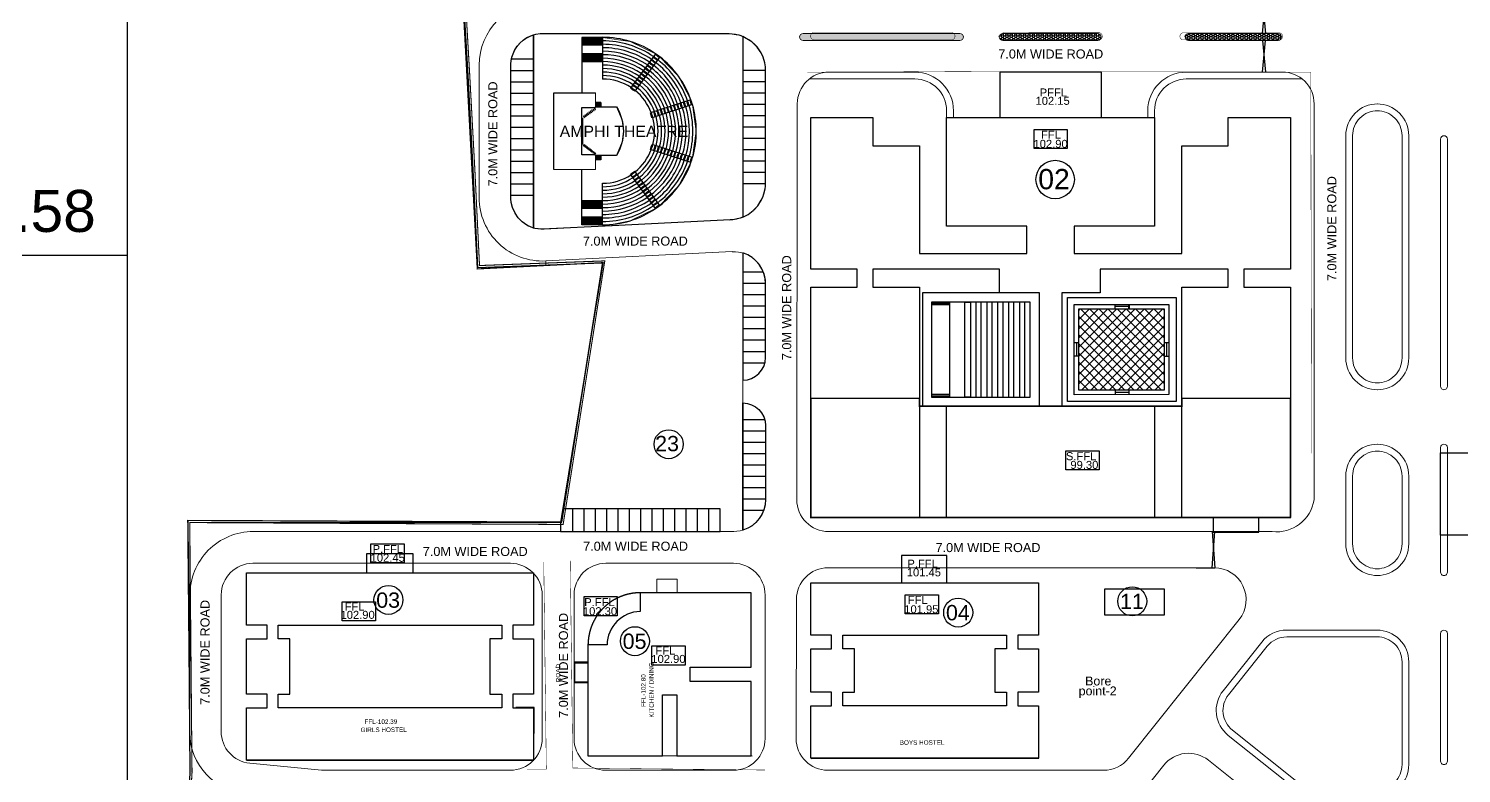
# Model space of a CAD drawing. Extents: x 6345096 to 6738923, y -6490958 to -6305885.
# Drawn here: x 6699366 to 6717932, y -6360860 to -6351212 of the extents above; entities that cross this region are included whole.
import ezdxf
from ezdxf.enums import TextEntityAlignment as Align

# ---------------------------------------------------------------- set-up
doc = ezdxf.new("R2010")
doc.units = 0
doc.header["$LTSCALE"] = 600
doc.header["$MEASUREMENT"] = 0
for name, pattern in [('CONTINUA', [0]), ('DASHED', [0.75, 0.5, -0.25]), ('DASHED2', [0.375, 0.25, -0.125])]:
    doc.linetypes.add(name, pattern=pattern)
doc.layers.add('Cal Hat', color=8, linetype='CONTINUOUS')
doc.layers.add('TITLE', color=7, linetype='CONTINUOUS')
doc.styles.add('AR', font='arial.ttf')
doc.styles.add('ari', font='arial.ttf')
doc.styles.add('ARIAL', font='arial.ttf')

# ---------------------------------------------------------------- blocks, each defined once
blk = doc.blocks.new('A$C67844AE1')
at = {"layer": 'TITLE'}
h = blk.add_hatch(dxfattribs=at)
h.set_pattern_fill('HONEY', color=8, scale=157.169043, style=0)
h.set_pattern_definition([(0, (-559135.153, 142307.712), (29.4691956, 17.01404795), [19.6461304, -39.2922608]), (120, (-559135.153, 142307.712), (-29.46919555, 17.01404806), [19.6461304, -39.2922608]), (60, (-559135.153, 142307.712), (6e-08, 34.028096), [-39.2922608, 19.6461304])])
h.paths.add_polyline_path([(-18193, -6089, -0.999999), (-18193, -6180), (-18193, -6180), (-20284, -6180, -1.000001), (-20284, -6089)])
h = blk.add_hatch(dxfattribs=at)
h.set_pattern_fill('HONEY', color=8, scale=157.169043, style=0)
h.set_pattern_definition([(0, (-439703.354, 210917.506), (29.4691956, 17.01404795), [19.6461304, -39.2922608]), (120, (-439703.354, 210917.506), (-29.46919555, 17.01404806), [19.6461304, -39.2922608]), (60, (-439703.354, 210917.506), (6e-08, 34.028096), [-39.2922608, 19.6461304])])
h.paths.add_polyline_path([(-17624, -6089, 0.999996), (-17624, -6180), (-16355, -6180, 0.943236), (-16355, -6089)])
h = blk.add_hatch(dxfattribs=at)
h.set_pattern_fill('HONEY', color=8, scale=157.169043, style=0)
h.set_pattern_definition([(0, (-559135.153, 142307.712), (29.4691956, 17.01404795), [19.6461304, -39.2922608]), (120, (-559135.153, 142307.712), (-29.46919555, 17.01404806), [19.6461304, -39.2922608]), (60, (-559135.153, 142307.712), (6e-08, 34.028096), [-39.2922608, 19.6461304])])
h.paths.add_polyline_path([(-13954, -6089, -1), (-13954, -6180), (-13954, -6180), (-15149, -6180, -1.000001), (-15149, -6089)])
h = blk.add_hatch(dxfattribs=at)
h.set_pattern_fill('ANSI37', color=8, scale=27.202334, style=0)
h.set_pattern_definition([(45, (-503890.68, -13450), (-61.070983, 61.070983), []), (135, (-503890.68, -13450), (-61.070983, -61.070983), [])])
h.paths.add_polyline_path([(-15472, -10838), (-16611, -10839), (-16611, -9756), (-15472, -9756)])
edge = h.paths.add_edge_path(flags=17)
edge.add_line((-15939, -9699), (-15939, -9753))
at = {"layer": 'TITLE', "color": 8, "lineweight": 0}
for p, q in [((-23754, -6089, 6), (-21280, -6089, 6)), ((-20284, -6089, 6), (-18193, -6089, 6)), ((-17624, -6089, 6), (-16361, -6089, 6)), ((-15149, -6089, 6), (-13954, -6089, 6)), ((-18193, -6180, 6), (-20284, -6180, 6)), ((-16355, -6180, 6), (-17624, -6180, 6)), ((-13954, -6180, 6), (-15149, -6180, 6)), ((-24600, -6512, 6), (-24600, -8273, 6)), ((-24177, -8273, 6), (-24177, -6512, 6)), ((-20784, -6581, 6), (-20784, -8081, 6)), ((-18794, -6603, 6), (-19938, -6603, 6)), ((-16307, -6603, 6), (-17664, -6603, 6)), ((-17664, -6603, 6), (-17664, -7209, 6)), ((-17664, -6603, 6), (-17664, -7209, 6)), ((-16307, -7209, 6), (-16307, -6603, 6)), ((-16307, -7209, 6), (-16307, -6603, 6)), ((-13900, -6603, 6), (-15178, -6603, 6)), ((-20199, -6694, 6), (-18794, -6694, 6)), ((-20199, -6694, 6), (-18794, -6694, 6)), ((-15178, -6694, 6), (-13635, -6694, 6)), ((-15178, -6694, 6), (-13635, -6694, 6)), ((-20361, -7025, 6), (-20367, -12298, 6)), ((-13476, -12298, 6), (-13476, -7026, 6)), ((-18371, -7209, 6), (-18371, -7117, 6)), ((-18371, -7209, 6), (-18371, -7117, 6)), ((-18280, -7209, 6), (-18280, -7117, 6)), ((-17664, -7209, 6), (-18280, -7209, 6)), ((-15692, -7209, 6), (-16307, -7209, 6)), ((-15692, -7209, 6), (-15692, -7117, 6)), ((-15692, -7209, 6), (-15692, -7117, 6)), ((-15692, -7117, 6), (-15692, -7209, 6)), ((-15601, -7209, 6), (-15601, -7117, 6)), ((-15601, -7209, 6), (-15601, -7117, 6)), ((-13053, -10410, 6), (-13053, -7449, 6)), ((-21270, -8572, 6), (-23732, -8696, 6)), ((-23711, -9118, 6), (-21228, -8994, 6)), ((-20784, -9417, 6), (-20784, -10404, 6)), ((-21086, -10706, 6), (-21086, -11009, 6)), ((-20784, -11311, 6), (-20784, -12298, 6)), ((-21207, -12721, 6), (-27607, -12721, 6)), ((-19944, -12721, 6), (-14034, -12721, 6)), ((-24182, -13145, 6), (-27613, -13145, 6)), ((-21212, -13145, 6), (-22912, -13145, 6)), ((-19950, -13205, 6), (-14804, -13205, 6)), ((-28454, -13572, 6), (-28454, -15397, 6)), ((-28036, -13563, 6), (-28036, -15386, 6)), ((-23758, -15478, 6), (-23758, -13568, 6)), ((-23335, -13568, 6), (-23335, -15478, 6)), ((-20789, -15478, 6), (-20789, -13568, 6)), ((-20376, -15478, 6), (-20373, -13628, 6)), ((-14473, -13892, 6), (-15950, -15742, 6)), ((-27653, -15808, 6), (-26697, -15899, 6)), ((-16236, -16786, 6), (-15479, -15835, 6)), ((-14884, -15767, 6), (-13980, -16487, 6)), ((-26657, -15901, 6), (-24182, -15901, 6)), ((-22912, -15901, 6), (-21212, -15901, 6)), ((-16280, -15901, 6), (-19953, -15901, 6))]:
    blk.add_line(p, q, dxfattribs=at)
at = {"layer": 'TITLE', "color": 8, "extrusion": (-0.001359, 0.007207, 0.999973)}
for p, q in [((-23233, -6140, -3), (-23233, -6880, 3)), ((-22955, -6140, -2), (-23233, -6140, -3)), ((-22955, -6151, -2), (-23233, -6151, -3)), ((-22955, -6163, -2), (-23233, -6163, -3)), ((-22955, -6175, -2), (-23233, -6175, -2)), ((-22955, -6186, -2), (-23233, -6186, -2)), ((-22955, -6198, -2), (-23233, -6198, -2)), ((-22955, -6209, -2), (-23233, -6209, -2)), ((-22955, -6221, -2), (-23233, -6221, -2)), ((-22955, -6232, -2), (-23233, -6232, -2)), ((-22955, -6244, -2), (-23233, -6244, -2)), ((-22955, -6140, -2), (-22955, -6695, 2)), ((-22955, -6360, -1), (-23233, -6360, -1)), ((-22955, -6371, -1), (-23233, -6371, -1)), ((-22955, -6383, -1), (-23233, -6383, -1)), ((-22955, -6394, -1), (-23233, -6394, -1)), ((-22955, -6406, 0), (-23233, -6406, -1)), ((-22955, -6418, 0), (-23233, -6418, -1)), ((-22955, -6429, 0), (-23233, -6429, -1)), ((-22955, -6441, 0), (-23233, -6441, -1)), ((-22955, -6452, 0), (-23233, -6452, 0)), ((-22955, -6464, 0), (-23233, -6464, 0)), ((-22249, -6358, 0), (-22582, -6817, 3)), ((-22193, -6399, 1), (-22526, -6858, 3)), ((-23603, -6880, 6), (-23048, -6880, 6)), ((-23603, -7898, 6), (-23603, -6880, 6)), ((-22978, -7007, 6), (-23048, -7007, 6)), ((-23048, -7007, 6), (-22978, -7007, 6)), ((-22978, -7019, 6), (-23048, -7019, 6)), ((-22978, -7031, 6), (-23048, -7031, 6)), ((-22978, -7042, 6), (-23048, -7042, 6)), ((-22978, -7054, 6), (-23048, -7054, 6)), ((-22980, -7065, 6), (-22980, -7007, 6)), ((-22978, -7065, 6), (-22978, -7007, 6)), ((-22978, -7007, 6), (-22978, -7065, 6)), ((-21778, -6970, 5), (-22318, -7146, 6)), ((-21757, -7036, 6), (-22296, -7212, 6)), ((-23233, -7216, 6), (-23233, -7563, 6)), ((-23233, -7216, 6), (-23224, -7216, 6)), ((-23224, -7216, 6), (-23224, -7563, 6)), ((-23206, -7190, 6), (-23208, -7191, 6)), ((-23208, -7191, 6), (-23196, -7211, 6)), ((-23194, -7210, 6), (-23206, -7190, 6)), ((-23196, -7211, 6), (-23194, -7210, 6)), ((-23187, -7176, 6), (-23190, -7177, 6)), ((-23190, -7177, 6), (-23178, -7197, 6)), ((-23176, -7196, 6), (-23187, -7176, 6)), ((-23178, -7197, 6), (-23176, -7196, 6)), ((-23169, -7162, 6), (-23172, -7164, 6)), ((-23172, -7164, 6), (-23160, -7184, 6)), ((-23158, -7182, 6), (-23169, -7162, 6)), ((-23160, -7184, 6), (-23158, -7182, 6)), ((-23151, -7149, 6), (-23154, -7150, 6)), ((-23154, -7150, 6), (-23142, -7170, 6)), ((-23140, -7169, 6), (-23151, -7149, 6)), ((-23142, -7170, 6), (-23140, -7169, 6)), ((-23133, -7135, 6), (-23136, -7136, 6)), ((-23136, -7136, 6), (-23124, -7156, 6)), ((-23122, -7155, 6), (-23133, -7135, 6)), ((-23124, -7156, 6), (-23122, -7155, 6)), ((-23115, -7121, 6), (-23118, -7123, 6)), ((-23118, -7123, 6), (-23106, -7143, 6)), ((-23104, -7141, 6), (-23115, -7121, 6)), ((-23106, -7143, 6), (-23104, -7141, 6)), ((-23097, -7108, 6), (-23100, -7109, 6)), ((-23100, -7109, 6), (-23088, -7129, 6)), ((-23086, -7128, 6), (-23097, -7108, 6)), ((-23088, -7129, 6), (-23086, -7128, 6)), ((-23079, -7094, 6), (-23082, -7095, 6)), ((-23082, -7095, 6), (-23070, -7115, 6)), ((-23068, -7114, 6), (-23079, -7094, 6)), ((-23070, -7115, 6), (-23068, -7114, 6)), ((-23061, -7080, 6), (-23064, -7082, 6)), ((-23064, -7082, 6), (-23052, -7102, 6)), ((-23050, -7100, 6), (-23061, -7080, 6)), ((-23052, -7102, 6), (-23050, -7100, 6)), ((-23048, -7065, 6), (-22980, -7065, 6)), ((-23233, -7563, 6), (-23224, -7563, 6)), ((-21778, -7808, 11), (-22318, -7633, 9)), ((-21757, -7742, 11), (-22296, -7567, 9)), ((-23048, -7713, 6), (-22980, -7713, 6)), ((-22978, -7725, 6), (-23048, -7725, 6)), ((-22978, -7736, 6), (-23048, -7736, 6)), ((-22978, -7748, 6), (-23048, -7748, 6)), ((-22978, -7759, 6), (-23048, -7759, 6)), ((-22978, -7771, 6), (-23048, -7771, 6)), ((-22980, -7713, 6), (-22980, -7771, 6)), ((-22978, -7713, 6), (-22978, -7771, 6)), ((-23233, -8638, 15), (-23233, -7898, 10)), ((-22249, -8420, 15), (-22582, -7961, 11)), ((-22193, -8379, 15), (-22526, -7920, 11)), ((-22955, -8638, 16), (-22955, -8083, 12)), ((-22955, -8315, 13), (-23233, -8315, 13)), ((-22955, -8326, 13), (-23233, -8326, 13)), ((-22955, -8338, 13), (-23233, -8338, 13)), ((-22955, -8349, 14), (-23233, -8349, 13)), ((-22955, -8361, 14), (-23233, -8361, 13)), ((-22955, -8372, 14), (-23233, -8372, 13)), ((-22955, -8384, 14), (-23233, -8384, 13)), ((-22955, -8395, 14), (-23233, -8395, 14)), ((-22955, -8407, 14), (-23233, -8407, 14)), ((-22955, -8419, 14), (-23233, -8419, 14)), ((-22955, -8534, 15), (-23233, -8534, 15)), ((-22955, -8546, 15), (-23233, -8546, 15)), ((-22955, -8557, 15), (-23233, -8557, 15)), ((-22955, -8569, 15), (-23233, -8569, 15)), ((-22955, -8581, 15), (-23233, -8581, 15)), ((-22955, -8592, 15), (-23233, -8592, 15)), ((-22955, -8604, 15), (-23233, -8604, 15)), ((-22955, -8615, 15), (-23233, -8615, 15)), ((-22955, -8627, 16), (-23233, -8627, 15)), ((-22955, -8638, 16), (-23233, -8638, 15))]:
    blk.add_line(p, q, dxfattribs=at)
at = {"layer": 'TITLE', "color": 8}
for p, q in [((-24168, -6428, -6), (-23875, -6428, -6)), ((-24177, -6579, -6), (-23875, -6579, -6)), ((-20784, -6579, -6), (-21086, -6579, -6)), ((-24177, -6730, -6), (-23875, -6730, -6)), ((-20784, -6730, -6), (-21086, -6730, -6)), ((-24177, -6881, -6), (-23875, -6881, -6)), ((-24177, -7033, -6), (-23875, -7033, -6)), ((-20784, -6881, -6), (-21086, -6881, -6)), ((-20784, -7033, -6), (-21086, -7033, -6)), ((-24177, -7184, -6), (-23875, -7184, -6)), ((-20784, -7184, -6), (-21086, -7184, -6)), ((-24177, -7335, -6), (-23875, -7335, -6)), ((-20784, -7335, -6), (-21086, -7335, -6)), ((-24177, -7486, -6), (-23875, -7486, -6)), ((-20784, -7486, -6), (-21086, -7486, -6)), ((-24177, -7637, -6), (-23875, -7637, -6)), ((-24177, -7788, -6), (-23875, -7788, -6)), ((-20784, -7637, -6), (-21086, -7637, -6)), ((-20784, -7788, -6), (-21086, -7788, -6)), ((-24177, -7939, -6), (-23875, -7939, -6)), ((-20784, -7939, -6), (-21086, -7939, -6)), ((-24177, -8090, -6), (-23875, -8090, -6)), ((-20784, -8090, -6), (-21086, -8090, -6)), ((-24177, -8242, -6), (-23875, -8242, -6)), ((-21086, -9011, -14), (-21086, -10706, -14)), ((-20811, -9268, 8), (-21086, -9268, 8)), ((-20784, -9419, 8), (-21086, -9419, 8)), ((-20784, -9570, 8), (-21086, -9570, 8)), ((-20784, -9721, 8), (-21086, -9721, 8)), ((-18330, -9683, -6), (-18572, -9683, -6)), ((-18330, -9702, -6), (-18572, -9702, -6)), ((-15939, -9699), (-15939, -9753)), ((-20784, -9873, 8), (-21086, -9873, 8)), ((-20784, -10024, 8), (-21086, -10024, 8)), ((-20784, -10175, 8), (-21086, -10175, 8)), ((-20784, -10326, 8), (-21086, -10326, 8)), ((-20793, -10477, 8), (-21086, -10477, 8)), ((-21086, -11009, -14), (-21086, -12704, -14)), ((-18572, -10893), (-18330, -10893)), ((-18572, -10912), (-18330, -10912)), ((-20794, -11233, -6), (-21086, -11233, -6)), ((-20784, -11384, -6), (-21086, -11384, -6)), ((-20784, -11536, -6), (-21086, -11536, -6)), ((-20784, -11687, -6), (-21086, -11687, -6)), ((-20784, -11838, -6), (-21086, -11838, -6)), ((-20784, -11989, -6), (-21086, -11989, -6)), ((-20784, -12140, -6), (-21086, -12140, -6)), ((-20784, -12291, -6), (-21086, -12291, -6)), ((-21388, -12419), (-23483, -12419)), ((-23353, -12721, 6), (-23353, -12419, 6)), ((-23202, -12721, 6), (-23202, -12419, 6)), ((-23051, -12721, 6), (-23051, -12419, 6)), ((-22900, -12721, 6), (-22900, -12419, 6)), ((-22749, -12721, 6), (-22749, -12419, 6)), ((-22597, -12721, 6), (-22597, -12419, 6)), ((-22446, -12721, 6), (-22446, -12419, 6)), ((-22295, -12721, 6), (-22295, -12419, 6)), ((-22144, -12721, 6), (-22144, -12419, 6)), ((-21993, -12721, 6), (-21993, -12419, 6)), ((-21842, -12721, 6), (-21842, -12419, 6)), ((-21691, -12721, 6), (-21691, -12419, 6)), ((-21540, -12721, 6), (-21540, -12419, 6)), ((-21388, -12721), (-21388, -12419)), ((-20809, -12442, -6), (-21086, -12442, -6)), ((-15048, -13205, 6), (-14798, -13205, 6))]:
    blk.add_line(p, q, dxfattribs=at)
at = {"layer": 'TITLE', "color": 8, "lineweight": 0, "extrusion": (-0.001359, 0.007207, 0.999973)}
for p, q in [((-23048, -6880, 6), (-23048, -7074, 6)), ((-23048, -7704, 6), (-23048, -7898, 6)), ((-23048, -7898, 6), (-23603, -7898, 6))]:
    blk.add_line(p, q, dxfattribs=at)
at = {"layer": 'TITLE', "color": 8, "extrusion": (-0.001357, -0.007207, 0.999973)}
for p, q in [((-23208, -7587, 6), (-23196, -7567, 6)), ((-23205, -7589, 6), (-23208, -7587, 6)), ((-23194, -7569, 6), (-23205, -7589, 6)), ((-23196, -7567, 6), (-23194, -7569, 6)), ((-23190, -7601, 6), (-23178, -7581, 6)), ((-23187, -7602, 6), (-23190, -7601, 6)), ((-23176, -7582, 6), (-23187, -7602, 6)), ((-23178, -7581, 6), (-23176, -7582, 6)), ((-23172, -7615, 6), (-23160, -7594, 6)), ((-23169, -7616, 6), (-23172, -7615, 6)), ((-23158, -7596, 6), (-23169, -7616, 6)), ((-23160, -7594, 6), (-23158, -7596, 6)), ((-23154, -7628, 6), (-23142, -7608, 6)), ((-23151, -7630, 6), (-23154, -7628, 6)), ((-23140, -7610, 6), (-23151, -7630, 6)), ((-23142, -7608, 6), (-23140, -7610, 6)), ((-23136, -7642, 6), (-23124, -7622, 6)), ((-23122, -7623, 6), (-23133, -7643, 6)), ((-23124, -7622, 6), (-23122, -7623, 6)), ((-23133, -7643, 6), (-23136, -7642, 6)), ((-23118, -7656, 6), (-23106, -7635, 6)), ((-23115, -7657, 6), (-23118, -7656, 6)), ((-23104, -7637, 6), (-23115, -7657, 6)), ((-23106, -7635, 6), (-23104, -7637, 6)), ((-23100, -7669, 6), (-23088, -7649, 6)), ((-23097, -7671, 6), (-23100, -7669, 6)), ((-23086, -7651, 6), (-23097, -7671, 6)), ((-23088, -7649, 6), (-23086, -7651, 6)), ((-23082, -7683, 6), (-23070, -7663, 6)), ((-23079, -7684, 6), (-23082, -7683, 6)), ((-23068, -7664, 6), (-23079, -7684, 6)), ((-23070, -7663, 6), (-23068, -7664, 6)), ((-23064, -7697, 6), (-23052, -7676, 6)), ((-23061, -7698, 6), (-23064, -7697, 6)), ((-23050, -7678, 6), (-23061, -7698, 6)), ((-23052, -7676, 6), (-23050, -7678, 6))]:
    blk.add_line(p, q, dxfattribs=at)
at = {"layer": 'TITLE', "color": 10, "const_width": 13.9}
for points in [[(-24812, -5589), (-24751, -6649), (-24683, -7903), (-24620, -9207), (-22957, -9145), (-23503, -12599), (-28482, -12575), (-28451, -15931), (-28468, -16210)], [(-24785, -5588), (-24724, -6647), (-24656, -7902), (-24594, -9179), (-22925, -9117), (-23480, -12627), (-28454, -12602), (-28424, -15931), (-28439, -16183)]]:
    blk.add_lwpolyline(points, dxfattribs=at)
at = {"layer": 'TITLE', "color": 10}
blk.add_lwpolyline([(-24812, -5589), (-24751, -6649), (-24683, -7903), (-24620, -9207), (-22957, -9145), (-23503, -12599), (-28482, -12575), (-28451, -15931), (-28468, -16210)], dxfattribs=at)
at = {"layer": 'TITLE', "color": 8, "linetype": 'DASHED2', "lineweight": 0, "ltscale": 6, "const_width": 15.1, "elevation": 6, "flags": 128}
blk.add_lwpolyline([(-2004, -7493), (-2222, -4307), (-2175, -3938), (-1643, 323), (-32, 25), (-85, 841), (-1707, 882), (-3265, 690), (-2836, 167), (-4833, -751), (-3799, -1390), (-5143, -3563), (-6085, -4451), (-6650, -5438), (-9382, -5113, 0.243248), (-10378, -5545), (-11867, -5545, 0.166319), (-12338, -5051), (-18845, -2062), (-19041, -2458), (-19481, -2223), (-21509, -5575), (-24942, -3314), (-24624, -9224), (-22946, -9140), (-23514, -12602), (-28454, -12602), (-28454, -16217), (-26958, -16299), (-26950, -16422), (-26111, -16503), (-26288, -19309), (-26449, -20494), (-25847, -25817), (-24849, -25610), (-23343, -24528), (-20742, -22960), (-17631, -22415), (-17310, -20933), (-17441, -20077), (-17018, -18600), (-13198, -17982), (-13198, -17982), (-13198, -17982), (-13198, -17982), (-4912, -18134), (-4912, -18134), (-4912, -18134), (-4912, -18134), (-4912, -18134), (-4912, -18134), (-4912, -18134), (-4912, -18134), (-4912, -18134), (-3079, -17381), (-3382, -16842), (-2832, -15708), (-2188, -14381), (-2077, -13895), (-1842, -10425)], format="xyb", close=True, dxfattribs=at)
at = {"layer": 'TITLE', "color": 8, "linetype": 'CONTINUA', "ltscale": 1.5, "elevation": 11}
for points in [[(-14162, -5666), (-14125, -6089)], [(-14162, -6089), (-14125, -5666)], [(-14162, -6603), (-14125, -6180)], [(-14162, -6180), (-14125, -6603)]]:
    blk.add_lwpolyline(points, dxfattribs=at)
at = {"layer": 'TITLE', "color": 8}
for points, elevation in [([(-23875, -8679), (-23954, -8646), (-23994, -8621), (-24025, -8597), (-24077, -8545), (-24121, -8483), (-24155, -8407), (-24171, -8341), (-24176, -8292), (-24177, -8213), (-24177, -6541), (-24176, -6495), (-24172, -6449), (-24162, -6402), (-24127, -6313), (-24091, -6257), (-24053, -6213), (-24014, -6179), (-23981, -6155), (-23917, -6122), (-23875, -6107)], -14), ([(-21086, -8535), (-21013, -8497), (-20948, -8448), (-20887, -8383), (-20841, -8310), (-20821, -8269), (-20806, -8226), (-20790, -8159), (-20786, -8123), (-20784, -8090), (-20784, -6581), (-20786, -6531), (-20795, -6477), (-20817, -6403), (-20844, -6344), (-20895, -6269), (-20967, -6198), (-21086, -6127), (-21086, -8535)], -14), ([(-17207, -7367), (-16765, -7367), (-16765, -7621), (-17207, -7621)], 6), ([(-17136, -9544), (-18693, -9544), (-18693, -11051), (-17136, -11051)], 6), ([(-23202, -13589), (-22760, -13589), (-22760, -13843), (-23202, -13843)], 12)]:
    blk.add_lwpolyline(points, close=True, dxfattribs=dict(at, elevation=elevation))
for points, elevation in [([(-22830, -8632), (-22829, -8650), (-23754, -8696), (-23811, -8692), (-23855, -8684), (-23875, -8679), (-23875, -6107), (-23843, -6099), (-23785, -6090), (-23754, -6089), (-21270, -6089), (-21227, -6091), (-21174, -6100), (-21140, -6108), (-21114, -6116), (-21086, -6127), (-21086, -8535), (-21122, -8548), (-21162, -8559), (-21199, -8567), (-21254, -8572), (-22829, -8650), (-22830, -8632)], 10), ([(-23514, -12602), (-23514, -12721), (-21388, -12721), (-21388, -12419), (-23483, -12419), (-23514, -12602)], 6)]:
    blk.add_lwpolyline(points, dxfattribs=dict(at, elevation=elevation))
at = {"layer": 'TITLE', "color": 8, "const_width": 6.04}
for points in [[(-18295, -6076), (-20144, -6074, 0.792749), (-20144, -6172), (-18295, -6173, 0.743973)], [(-16333, -6078), (-17609, -6076, 0.747437), (-17609, -6173), (-16333, -6173, 0.755044)], [(-13931, -6080), (-15227, -6079, 0.761765), (-15227, -6174), (-13931, -6174, 0.766791)]]:
    blk.add_lwpolyline(points, format="xyb", close=True, dxfattribs=at)
at = {"layer": 'TITLE', "color": 8, "lineweight": 0, "elevation": 10, "flags": 128}
blk.add_lwpolyline([(-23233, -7898), (-23233, -8638), (-22955, -8638), (-22955, -8638), (-22830, -8632), (-22586, -8582), (-22586, -8582), (-22586, -8582), (-22249, -8420), (-22193, -8379), (-21944, -8123), (-21778, -7808), (-21757, -7742), (-21706, -7389), (-21757, -7036), (-21778, -6970), (-21944, -6655), (-22193, -6399), (-22249, -6358), (-22586, -6196), (-22955, -6140), (-23233, -6140), (-23233, -6880), (-23048, -6880), (-23048, -7065), (-22770, -7065), (-22695, -7243), (-22677, -7389), (-22694, -7531), (-22770, -7713), (-23048, -7713), (-23048, -7898), (-23233, -7898)], close=True, dxfattribs=at)
at = {"layer": 'TITLE', "color": 8, "const_width": 6.04}
for points in [[(-15182, -6594), (-18383, -6593), (-20227, -6608)], [(-14125, -6602), (-13520, -6603), (-13509, -11679)], [(-23738, -13127), (-23704, -15887)], [(-23385, -13111), (-23351, -15871)], [(-23704, -15887), (-23960, -15887)], [(-23351, -15871), (-20791, -15898)]]:
    blk.add_lwpolyline(points, dxfattribs=at)
at = {"layer": 'TITLE', "color": 8}
for points in [[(-16307, -7209), (-16307, -6603), (-17664, -6603), (-17664, -7209)], [(-18127, -10930), (-18127, -9665), (-18055, -9665), (-18055, -10930), (-18127, -10930)], [(-17982, -10930), (-17910, -10930), (-17910, -9665), (-17982, -9665), (-17982, -10930)], [(-17764, -10930), (-17764, -9665), (-17837, -9665), (-17837, -10930), (-17764, -10930)], [(-17692, -10930), (-17619, -10930), (-17619, -9665), (-17692, -9665), (-17692, -10930)], [(-17547, -10930), (-17474, -10930), (-17474, -9665), (-17547, -9665), (-17547, -10930)], [(-17402, -10930), (-17329, -10930), (-17329, -9665), (-17402, -9665), (-17402, -10930)], [(-16124, -9756), (-16124, -9696)], [(-15942, -9726), (-16124, -9726)], [(-15942, -9756), (-15942, -9696)], [(-16611, -10207), (-16672, -10207)], [(-16641, -10207), (-16641, -10388)], [(-15472, -10206), (-15412, -10206)], [(-15442, -10206), (-15442, -10388)], [(-16611, -10388), (-16672, -10388)], [(-15472, -10388), (-15412, -10388)], [(-16124, -10838), (-16124, -10898)], [(-15942, -10868), (-16124, -10868)], [(-15942, -10838), (-15942, -10898)], [(-14818, -12533), (-14818, -12732), (-14213, -12732), (-14213, -12533)], [(-20963, -15715), (-23145, -15708), (-23145, -14736), (-23325, -14736), (-23325, -14471), (-23145, -14471), (-23145, -14215)], [(-27700, -15767), (-23869, -15765), (-23868, -15064), (-24109, -15064)], [(-20174, -15743), (-17143, -15742)]]:
    blk.add_lwpolyline(points, dxfattribs=at)
at = {"layer": 'TITLE', "color": 8, "lineweight": 0, "elevation": 6}
for points in [[(-12214, -7449, 0.414214), (-12637, -7026), (-12630, -7026, 0.414214), (-13053, -7449), (-13053, -10410, 0.414214), (-12630, -10834), (-12637, -10834, 0.414214), (-12214, -10410)], [(-12304, -7449, 0.414214), (-12637, -7117), (-12630, -7117, 0.414214), (-12963, -7449), (-12963, -10410, 0.414214), (-12630, -10743), (-12637, -10743, 0.414214), (-12304, -10410)], [(-11700, -7495, 1), (-11790, -7495), (-11790, -10788, 1.000001), (-11700, -10788)], [(-12214, -11982, 0.414214), (-12637, -11559), (-12630, -11559, 0.414214), (-13053, -11982), (-13053, -12885, 0.414214), (-12630, -13308), (-12637, -13308, 0.414214), (-12214, -12885)], [(-11700, -11604, 1), (-11790, -11604), (-11790, -13263, 1.000001), (-11700, -13263)], [(-12304, -11982, 0.414214), (-12637, -11650), (-12630, -11650, 0.414214), (-12963, -11982), (-12963, -12885, 0.414214), (-12630, -13218), (-12637, -13218, 0.414214), (-12304, -12885)], [(-12214, -14457, 0.414214), (-12637, -14034), (-13840, -14034, 0.228383), (-14171, -14193), (-14688, -14842, 0.414214), (-14620, -15436), (-13716, -16156, 0.16977), (-13453, -16249), (-12637, -16249, 0.414214), (-12214, -15825)], [(-11700, -14079, 1), (-11790, -14079), (-11790, -15780, 1.000001), (-11700, -15780)], [(-12304, -14457, 0.414214), (-12637, -14124), (-13840, -14124, 0.228383), (-14100, -14250), (-14617, -14898, 0.414214), (-14564, -15366), (-13660, -16085, 0.16977), (-13453, -16158), (-12637, -16158, 0.414214), (-12304, -15825)]]:
    blk.add_lwpolyline(points, format="xyb", close=True, dxfattribs=at)
at = {"layer": 'TITLE', "color": 8}
for points, elevation in [([(-22770, -7713), (-23048, -7713), (-23048, -7704), (-23233, -7704), (-23233, -7074), (-23048, -7074), (-23048, -7065), (-22770, -7065, -0.285721), (-22770, -7713, -193102.215856)], 6), ([(-21086, -9011), (-21086, -10706, 0.414213), (-20784, -10404), (-20784, -9419, 0.330032), (-21086, -9011, -6.714428)], -14), ([(-21086, -12704), (-21086, -11009, -0.414213), (-20784, -11311), (-20784, -12296, -0.330032), (-21086, -12704, 6.714428)], -14)]:
    blk.add_lwpolyline(points, format="xyb", dxfattribs=dict(at, elevation=elevation))
at = {"layer": 'TITLE', "color": 8, "ltscale": 1.5, "elevation": 6}
blk.add_lwpolyline([(-13792, -9468), (-13792, -12533), (-15238, -12533), (-15238, -9468), (-14620, -9468), (-14620, -9226), (-16325, -9226), (-16325, -9544), (-16836, -9544), (-16836, -11051), (-15601, -11051), (-15601, -12533), (-18371, -12533), (-18371, -11051), (-17136, -11051), (-17136, -9544), (-17665, -9544), (-17665, -9226), (-19352, -9226), (-19352, -9468), (-18733, -9468), (-18733, -12533), (-20179, -12533), (-20179, -9468), (-19561, -9468), (-19561, -9226), (-20179, -9226), (-20179, -7209), (-19352, -7209), (-19352, -7585), (-18733, -7585), (-18733, -9017), (-17302, -9017), (-17302, -8655), (-18371, -8655), (-18371, -7209), (-17302, -7209), (-17302, -7209), (-16670, -7209), (-16670, -7209), (-15601, -7209), (-15601, -8655), (-16670, -8655), (-16670, -9017), (-15238, -9017), (-15238, -7585), (-14620, -7585), (-14620, -7209), (-13792, -7209), (-13792, -9226), (-14411, -9226), (-14411, -9468), (-13792, -9468)], dxfattribs=at)
at = {"layer": 'TITLE', "color": 8, "lineweight": 0, "flags": 128}
blk.add_lwpolyline([(-23711, -9118), (-23711, -9179)], dxfattribs=at)
at = {"layer": 'TITLE', "color": 8}
for points in [[(-17257, -9665), (-18572, -9665), (-18572, -10930), (-17257, -10930)], [(-18330, -9665), (-18572, -9665), (-18572, -10930), (-18330, -10930)], [(-15313, -10989), (-16762, -10990), (-16762, -9605), (-15313, -9605)], [(-15412, -10898), (-16672, -10899), (-16672, -9696), (-15412, -9696)], [(-15472, -10838), (-16611, -10839), (-16611, -9756), (-15472, -9756)], [(-16784, -11647), (-16341, -11647), (-16341, -11901), (-16784, -11901)], [(-26042, -12884), (-25600, -12884), (-25600, -13138), (-26042, -13138)], [(-26423, -13658), (-25980, -13658), (-25980, -13912), (-26423, -13912)], [(-18923, -13565), (-18481, -13565), (-18481, -13819), (-18923, -13819)], [(-22299, -14246), (-21856, -14246), (-21856, -14500), (-22299, -14500)]]:
    blk.add_lwpolyline(points, close=True, dxfattribs=at)
at = {"layer": 'TITLE', "color": 8, "linetype": 'DASHED', "lineweight": 0, "ltscale": 8, "const_width": 21.2, "flags": 128}
blk.add_lwpolyline([(-20179, -12533), (-20179, -10947), (-18733, -10947), (-18733, -11051), (-15238, -11051), (-15238, -10947), (-13792, -10947), (-13792, -12533), (-20179, -12533)], dxfattribs=at)
at = {"layer": 'TITLE', "color": 7, "elevation": 6}
blk.add_lwpolyline([(-10993, -12768), (-11791, -12768), (-11791, -11672), (-10993, -11672)], close=True, dxfattribs=at)
at = {"layer": 'TITLE', "color": 8, "linetype": 'CONTINUA', "ltscale": 1.5}
for points in [[(-14835, -13205), (-14798, -12721)], [(-14835, -12721), (-14798, -13205)]]:
    blk.add_lwpolyline(points, dxfattribs=at)
at = {"layer": 'TITLE', "color": 8, "ltscale": 1.5}
for points in [[(-25476, -13271), (-25476, -13018), (-26098, -13018), (-26098, -13271)], [(-27425, -14151), (-27425, -13970), (-27700, -13970), (-27700, -13271), (-23874, -13271), (-23874, -13970), (-24149, -13970), (-24149, -14151), (-23874, -14151), (-23874, -14887), (-24149, -14887), (-24149, -15069), (-23874, -15069), (-23874, -15767), (-27700, -15767), (-27700, -15069), (-27425, -15069), (-27425, -14887), (-27700, -14887), (-27700, -14151), (-27425, -14151)], [(-19905, -14284), (-19905, -14103), (-20179, -14103), (-20179, -13404), (-17149, -13404), (-17149, -14103), (-17423, -14103), (-17423, -14284), (-17149, -14284), (-17149, -14861), (-17423, -14861), (-17423, -15043), (-17149, -15043), (-17149, -15741), (-20179, -15741), (-20179, -15043), (-19905, -15043), (-19905, -14861), (-20179, -14861), (-20179, -14284), (-19904, -14284)], [(-24297, -14887), (-24297, -15069), (-27276, -15069), (-27276, -14887), (-27119, -14887), (-27119, -14151), (-27277, -14151), (-27276, -13970), (-24297, -13970), (-24297, -14151), (-24455, -14151), (-24455, -14887), (-24297, -14887)]]:
    blk.add_lwpolyline(points, dxfattribs=at)
for points in [[(-18973, -13404), (-18368, -13404), (-18368, -13042), (-18973, -13042)], [(-19756, -15043), (-19756, -14861), (-19599, -14861), (-19599, -14284), (-19756, -14284), (-19756, -14103), (-17572, -14103), (-17572, -14284), (-17729, -14284), (-17729, -14861), (-17572, -14861), (-17572, -15043)]]:
    blk.add_lwpolyline(points, close=True, dxfattribs=at)
at = {"layer": 'TITLE', "color": 8, "lineweight": 0, "elevation": -6}
for points in [[(-22230, -13536), (-21961, -13536), (-21961, -13355), (-22230, -13355)], [(-23149, -14725), (-23149, -14456), (-23330, -14456), (-23330, -14725)]]:
    blk.add_lwpolyline(points, close=True, dxfattribs=at)
at = {"layer": 'TITLE', "color": 8, "ltscale": 1.5, "elevation": -6}
blk.add_lwpolyline([(-23149, -15710), (-22157, -15710), (-22157, -14897), (-21966, -14897), (-21966, -15710), (-20975, -15710), (-20975, -14719), (-21788, -14719), (-21788, -14528), (-20975, -14528), (-20975, -13536), (-22452, -13536), (-22453, -13787, 0.407493), (-22894, -14232), (-23149, -14232)], format="xyb", close=True, dxfattribs=at)
at = {"layer": 'TITLE', "color": 8, "ltscale": 1.5, "elevation": 6}
blk.add_lwpolyline([(-16264, -13483), (-15471, -13483), (-15471, -13834), (-16264, -13834)], close=True, dxfattribs=at)
at = {"layer": 'TITLE', "color": 8}
for centre, radius in [((-16925, -8033, -6), 256), ((-22074, -11559, 6), 193), ((-25807, -13633), 193), ((-15898, -13651), 193), ((-18217, -13801), 193), ((-22523, -14182, 12), 193)]:
    blk.add_circle(centre, radius, dxfattribs=at)
at = {"layer": 'TITLE', "color": 8, "lineweight": 0}
for centre, radius, start, end in [((-23754, -6512, 6), 846, 90, 179.9999), ((-23754, -6512, 6), 423, 89.9999, 179.9999), ((-21275, -6580, 6), 491, 359.8982, 90.6188), ((-20284, -6135, 6), 45.3, 89.9999, 269.9999), ((-18193, -6135, 6), 45.3, 269.9999, 89.9999), ((-17624, -6135, 6), 45.3, 89.9999, 269.9999), ((-16358, -6135, 6), 45.4, 273.4444, 93.2488), ((-15149, -6135, 6), 45.3, 89.9999, 269.9999), ((-13954, -6135, 6), 45.3, 269.9999, 89.9999), ((-19938, -7026, 6), 423, 89.9999, 179.8704), ((-18794, -7117, 6), 514, 359.9999, 89.9999), ((-15178, -7117, 6), 514, 90, 179.9999), ((-13895, -7021, 6), 419, 359.3642, 90.6357), ((-18794, -7117, 6), 423, 359.9999, 89.9999), ((-18794, -7117, 6), 423, 359.9999, 89.9999), ((-15178, -7117, 6), 423, 89.9999, 179.9999), ((-15178, -7117, 6), 423, 89.9999, 179.9999), ((-21275, -8082, 6), 491, 270.6188, 0.1018), ((-23754, -8273, 6), 846, 179.9999, 272.8646), ((-23754, -8273, 6), 423, 179.9999, 272.8646), ((-21207, -9417, 6), 423, 359.9999, 92.8646), ((-21086, -10404, 6), 302, 270.0002, 359.9999), ((-21086, -11311, 6), 302, 0, 90), ((-21207, -12298, 6), 423, 270.0015, 359.9999), ((-19944, -12298, 6), 423, 179.9352, 269.9999), ((-13974, -12221, 6), 504, 263.1709, 351.2048), ((-27607, -13568, 6), 846, 90.0007, 180.3011), ((-27613, -13568, 6), 423, 89.9999, 179.3681), ((-24182, -13568, 6), 423, 0, 89.9992), ((-22912, -13568, 6), 423, 89.9999, 180), ((-21212, -13568, 6), 423, 359.9999, 89.9999), ((-19950, -13628, 6), 423, 89.9999, 179.9331), ((-14804, -13628, 6), 423, 321.3997, 89.9999), ((-27636, -15397, 6), 818, 179.9977, 266.3434), ((-27613, -15386, 6), 423, 180, 264.529), ((-24182, -15478, 6), 423, 269.9999, 0), ((-22912, -15478, 6), 423, 180, 269.9999), ((-21212, -15478, 6), 423, 269.9999, 359.9999), ((-19953, -15478, 6), 423, 180, 270), ((-16280, -15478, 6), 423, 270, 321.3997), ((-15148, -16098, 6), 423, 51.459, 141.459), ((-26657, -15478, 6), 423, 264.529, 269.9999)]:
    blk.add_arc(centre, radius, start, end, dxfattribs=at)
at = {"layer": 'TITLE', "color": 8, "linetype": 'DASHED', "ltscale": 600}
blk.add_arc((-22453, -14232, -6), 695, 89.9133, 180.01, dxfattribs=at)
at = {"layer": 'TITLE', "color": 8, "extrusion": (-0.001359, 0.007207, 0.999973)}
for major_axis, start_param, end_param in [((-455, 1164, -9), -0.973084, -0.372547), ((-438, 1120, -9), -0.97199, -0.372521), ((-421, 1077, -8), -0.971045, -0.372731), ((-406, 1034, -8), -0.970994, -0.373931), ((-388, 991, -8), -0.968602, -0.372898), ((-370, 948, -7), -0.966571, -0.37235), ((-353, 905, -7), -0.964649, -0.372053), ((-337, 862, -7), -0.964081, -0.373272), ((-425, 1013, -8), -1.056612, -0.994102), ((-526, 978, -8), -1.152897, -1.090387), ((-413, 1068, -8), -1.027417, -0.967408), ((-467, 1058, -8), -1.073849, -1.01384), ((-381, 1129, -9), -0.983054, -0.925354), ((-387, 1139, -9), -0.984432, -0.926732), ((-540, 1114, -9), -1.107244, -1.051681), ((-459, 1162, -9), -1.031898, -0.976336), ((-421, 1077, -8), 4.683897, 5.252207), ((-438, 1120, -9), 4.682816, 5.253435), ((-455, 1163, -9), 4.681587, 5.254342), ((-320, 819, -6), -0.961571, -0.372736), ((-302, 776, -6), -0.957588, -0.370948), ((-286, 733, -6), -0.956577, -0.372391), ((-269, 690, -5), -0.952843, -0.371416), ((-360, 789, -6), -1.095485, -1.016517), ((-382, 792, -6), -1.116758, -1.03779), ((-263, 875, -7), -0.958061, -0.883043), ((-323, 867, -7), -1.021941, -0.946924), ((-408, 869, -7), -1.102554, -1.03111), ((-383, 893, -7), -1.069008, -0.997564), ((-381, 931, -7), -1.051038, -0.982843), ((-421, 927, -7), -1.089146, -1.020951), ((-337, 862, -7), 4.690787, 5.244088), ((-434, 959, -8), -1.086272, -1.021043), ((-393, 989, -8), -1.038712, -0.973483), ((-352, 905, -7), 4.691053, 5.247928), ((-371, 948, -7), 4.68791, 5.248034), ((-387, 991, -8), 4.686736, 5.249826), ((-404, 1034, -8), 4.685582, 5.251391), ((-252, 647, -5), -0.950177, -0.371879), ((-223, 645, -5), -1.011777, -0.910031), ((-259, 644, -5), -1.061203, -0.961153), ((-260, 681, -5), -1.039372, -0.945587), ((-291, 681, -5), -1.078567, -0.984783), ((-283, 721, -6), -1.046314, -0.95805), ((-258, 743, -6), -1.006696, -0.918432), ((-252, 647, -5), 4.704594, 5.232871), ((-352, 742, -6), -1.113593, -1.030235), ((-301, 777, -6), -1.039683, -0.956325), ((-269, 690, -5), 4.701991, 5.236525), ((-286, 733, -6), 4.698535, 5.238589), ((-303, 776, -6), 4.695635, 5.240597), ((-320, 819, -6), 4.693375, 5.242726), ((-349, 894, -7), 4.618739, 4.690183), ((-383, 893, -7), 4.585175, 4.656618), ((-368, 937, -7), 4.618322, 4.686517), ((-385, 942, -7), 4.604508, 4.672703), ((-390, 978, -8), 4.61437, 4.679599), ((-385, 992, -8), 4.623477, 4.688706), ((-415, 1017, -8), 4.607625, 4.670135), ((-397, 1037, -8), 4.629389, 4.691899), ((-415, 1067, -8), 4.625528, 4.685537), ((-443, 1069, -8), 4.603685, 4.663694), ((-447, 1104, -9), 4.613112, 4.670813), ((-436, 1121, -9), 4.626696, 4.684396), ((-438, 1121, -9), 4.054677, 4.625295), ((-445, 1155, -9), 4.630974, 4.686537), ((-465, 1159, -9), 4.617038, 4.6726), ((-455, 1163, -9), 4.053266, 4.626021), ((-252, 634, -5), 4.597396, 4.699135), ((-255, 646, -5), 4.600976, 4.701017), ((-253, 646, -5), 4.074517, 4.602794), ((-262, 680, -5), 4.612482, 4.706267), ((-271, 689, -5), 4.604811, 4.698595), ((-268, 690, -5), 4.074598, 4.609133), ((-273, 725, -6), 4.622468, 4.710732), ((-298, 728, -6), 4.593596, 4.68186), ((-286, 733, -6), 4.070242, 4.610297), ((-312, 760, -6), 4.595782, 4.679139), ((-315, 771, -6), 4.596676, 4.680033), ((-303, 776, -6), 4.067109, 4.61207), ((-321, 806, -6), 4.608114, 4.687082), ((-321, 818, -6), 4.613084, 4.692052), ((-320, 819, -6), 4.065083, 4.614434), ((-323, 855, -7), 4.627819, 4.702836), ((-333, 863, -7), 4.621079, 4.696097), ((-336, 862, -7), 4.063658, 4.616959), ((-355, 905, -7), 4.060347, 4.617222), ((-371, 948, -7), 4.058918, 4.619042), ((-388, 991, -8), 4.057622, 4.620712), ((-405, 1034, -8), 4.05621, 4.622018), ((-420, 1078, -8), 4.056357, 4.624667), ((-245, 637, -5), 3.980525, 4.082264), ((-187, 668, -5), 4.074736, 4.174778), ((-292, 668, -5), 3.938993, 4.032778), ((-266, 691, -5), 3.983698, 4.077483), ((-284, 721, -6), 3.978851, 4.067115), ((-285, 733, -6), 3.983659, 4.071923), ((-280, 772, -6), 4.00843, 4.091787), ((-404, 728, -6), 3.850457, 3.933814), ((-215, 840, -6), 4.108396, 4.187364), ((-286, 831, -6), 4.02719, 4.106158), ((-253, 646, -5), 3.446916, 3.975193), ((-269, 690, -5), 3.444372, 3.978906), ((-286, 733, -6), 3.441955, 3.98201), ((-302, 776, -6), 3.440581, 3.985542), ((-319, 819, -6), 3.437904, 3.987254), ((-337, 862, -7), 3.434165, 3.987466), ((-353, 905, -7), 3.433493, 3.990368), ((-370, 948, -7), 3.431572, 3.991695), ((-387, 991, -8), 3.430815, 3.993905), ((-405, 1034, -8), 3.428278, 3.994087), ((-420, 1078, -8), 3.428633, 3.996943), ((-437, 1121, -9), 3.426818, 3.997437), ((-456, 1163, -9), 3.424463, 3.997218), ((-247, 880, -7), 4.087339, 4.162356), ((-327, 866, -7), 3.999656, 4.074673), ((-357, 891, -7), 3.981147, 4.052591), ((-386, 892, -7), 3.954112, 4.025556), ((-355, 942, -7), 4.003562, 4.071757), ((-347, 957, -7), 4.016689, 4.084884), ((-295, 1010, -8), 4.081304, 4.146533), ((-417, 979, -8), 3.963351, 4.02858), ((-446, 1004, -8), 3.949522, 4.012032), ((-529, 976, -8), 3.87067, 3.93318), ((-277, 1111, -8), 4.123755, 4.183764), ((-251, 1129, -8), 4.149618, 4.209627), ((-339, 1142, -9), 4.081018, 4.138718), ((-454, 1114, -9), 3.982454, 4.040154), ((-468, 1146, -9), 3.9824, 4.037963), ((-456, 1163, -9), 3.996798, 4.052361), ((-253, 646, -5), 2.768755, 3.347053), ((-270, 689, -5), 2.768866, 3.350293), ((-243, 638, -5), 3.355546, 3.457293), ((-239, 652, -5), 3.369022, 3.469072), ((-264, 679, -5), 3.351847, 3.445632), ((-270, 689, -5), 3.349593, 3.443377), ((-254, 732, -6), 3.391715, 3.479979), ((-286, 733, -6), 3.353408, 3.441671), ((-286, 733, -6), 2.769004, 3.353191), ((-303, 776, -6), 2.769209, 3.355849), ((-320, 819, -6), 2.769344, 3.358179), ((-337, 862, -7), 2.769209, 3.360019), ((-354, 905, -7), 2.769023, 3.361619), ((-322, 756, -6), 3.325907, 3.409265), ((-302, 776, -6), 3.356786, 3.440143), ((-352, 793, -6), 3.312148, 3.391115), ((-333, 814, -6), 3.342383, 3.421351), ((-348, 845, -7), 3.341775, 3.416793), ((-307, 873, -7), 3.393933, 3.468951), ((-342, 897, -7), 3.369514, 3.440958), ((-328, 915, -7), 3.390401, 3.461844), ((-360, 940, -7), 3.369766, 3.437961), ((-355, 954, -7), 3.379397, 3.447592), ((-370, 948, -7), 2.769219, 3.36344), ((-387, 991, -8), 2.769335, 3.365039), ((-404, 1034, -8), 2.769224, 3.366288), ((-421, 1077, -8), 2.769076, 3.36739), ((-438, 1120, -9), 2.769166, 3.368634), ((-407, 971, -8), 3.340752, 3.405981), ((-400, 986, -8), 3.351564, 3.416793), ((-396, 1025, -8), 3.370358, 3.432868), ((-408, 1033, -8), 3.362019, 3.42453), ((-446, 1055, -8), 3.339676, 3.399685), ((-417, 1079, -8), 3.371016, 3.431025), ((-463, 1098, -9), 3.341713, 3.399413), ((-390, 1138, -9), 3.410718, 3.468419), ((-509, 1128, -9), 3.318295, 3.373857), ((-455, 1163, -9), 3.369228, 3.424791), ((-455, 1163, -9), 2.768885, 3.369422)]:
    blk.add_ellipse((-22955, -7389, 7), major_axis=major_axis, ratio=1, start_param=start_param, end_param=end_param, dxfattribs=at)
at = {"layer": 'TITLE', "color": 8, "linetype": 'Continuous', "style": 'AR'}
for p in [(-16984, -6361), (-22518, -8853), (-24651, -12987), (-22515, -12917), (-17820, -12935)]:
    blk.add_text('7.0M WIDE ROAD', height=120.9, dxfattribs=at).set_placement(p, align=Align.MIDDLE_CENTER)
for p in [(-24417, -7426), (-13240, -8687), (-20502, -9741), (-28251, -14331), (-23476, -14504)]:
    blk.add_text('7.0M WIDE ROAD', height=120.9, rotation=90, dxfattribs=at).set_placement(p, align=Align.MIDDLE_CENTER)
at = {"layer": 'TITLE', "color": 8, "style": 'ARIAL'}
for s, height, p in [('PFFL', 106.6, (-16949, -6874, -12503)), ('102.15', 106.6, (-16959, -6985, -12503)), ('FFL', 106.6, (-16981, -7436, -12497)), ('102.90', 106.6, (-16986, -7558, -12497)), ('S.FFL', 106.6, (-16579, -11718, -12503)), ('99.30', 106.6, (-16536, -11834, -12503)), ('P.FFL', 106.6, (-25815, -12954, -12503)), ('102.45', 106.6, (-25817, -13071, -12503)), ('P.FFL', 106.6, (-18691, -13150, -12503)), ('101.45', 106.6, (-18674, -13265, -12503)), ('FFL', 106.6, (-26259, -13720, -12503)), ('102.30', 106.6, (-22989, -13783, -12491)), ('P.FFL', 106.6, (-22996, -13662, -12491)), ('101.95', 106.6, (-18708, -13757, -12503)), ('FFL', 106.6, (-18756, -13632, -12503)), ('102.90', 106.6, (-26218, -13831, -12503)), ('FFL', 106.6, (-22118, -14307, -12503)), ('102.90', 106.6, (-22077, -14418, -12503)), ('Bore', 118.5, (-16351, -14713, -6245)), ('point-2', 118.5, (-16359, -14859, -6245))]:
    blk.add_text(s, height=height, dxfattribs=at).set_placement(p, align=Align.MIDDLE)
at = {"layer": 'TITLE', "color": 8, "style": 'ari'}
blk.add_text('AMPHI THEATRE', height=151.12, rotation=359.9999, dxfattribs=at).set_placement((-23526, -7468, 11))
for s, height, p in [('02', 270, (-17150, -8163, -6)), ('23', 204.2, (-22254, -11652, 6)), ('03', 204.2, (-25970, -13737)), ('11', 204.2, (-16061, -13755)), ('04', 204.2, (-18380, -13904)), ('05', 204.2, (-22687, -14285, 12))]:
    blk.add_text(s, height=height, dxfattribs=at).set_placement(p)
at = {"layer": 'TITLE', "color": 8, "linetype": 'Continuous', "style": 'ARIAL'}
for s, height, rotation, p in [('ROAD', 60.4, 90.9165, (-23514, -14728)), ('KITCHEN / DINING', 60.45, 90.2697, (-22271, -15200)), ('FFL-102.80', 60.4, 90.2697, (-22379, -15058)), ('FFL-102.39', 60.4, 0.2697, (-26126, -15285)), ('GIRLS HOSTEL', 60.45, 0.2697, (-26178, -15393)), ('BOYS HOSTEL', 60.45, 0.2697, (-18996, -15563))]:
    blk.add_text(s, height=height, rotation=rotation, dxfattribs=at).set_placement(p)
blk = doc.blocks.new('A$C305E440D')
at = {"layer": 'TITLE', "ltscale": 0.005}
for p, q in [((0, 0), (1, -43916)), ((-25213, -28310, 0), (1, -28310))]:
    blk.add_line(p, q, dxfattribs=at)
at = {"layer": 'TITLE', "color": 7, "style": 'ari', "width": 1}
blk.add_text('10945.58', height=604.9, dxfattribs=at).set_placement((-451, -27978), align=Align.RIGHT)

msp = doc.modelspace()

# ---------------------------------------------------------------- linework, layer by layer
at = {"layer": 'TITLE'}
msp.add_line((6700642.244, -6328665.315, 2.785), (6700642.244, -6473729.943, 2.785), dxfattribs=at)

# ---------------------------------------------------------------- block references
at = {"layer": 'Cal Hat', "xscale": 0.900000000372529, "yscale": 0.900000000372529, "zscale": 0.900000000372529}
msp.add_blockref('A$C305E440D', (6700642.244, -6328665.315, 2.785), dxfattribs=at)
at = {"layer": 'TITLE', "xscale": 0.9727444080635905, "yscale": 0.9727444080635905, "zscale": 0.9727444080635905}
msp.add_blockref('A$C67844AE1', (6729132.411, -6345352.125, -0.462), dxfattribs=at)

doc.saveas('drawing.dxf')
